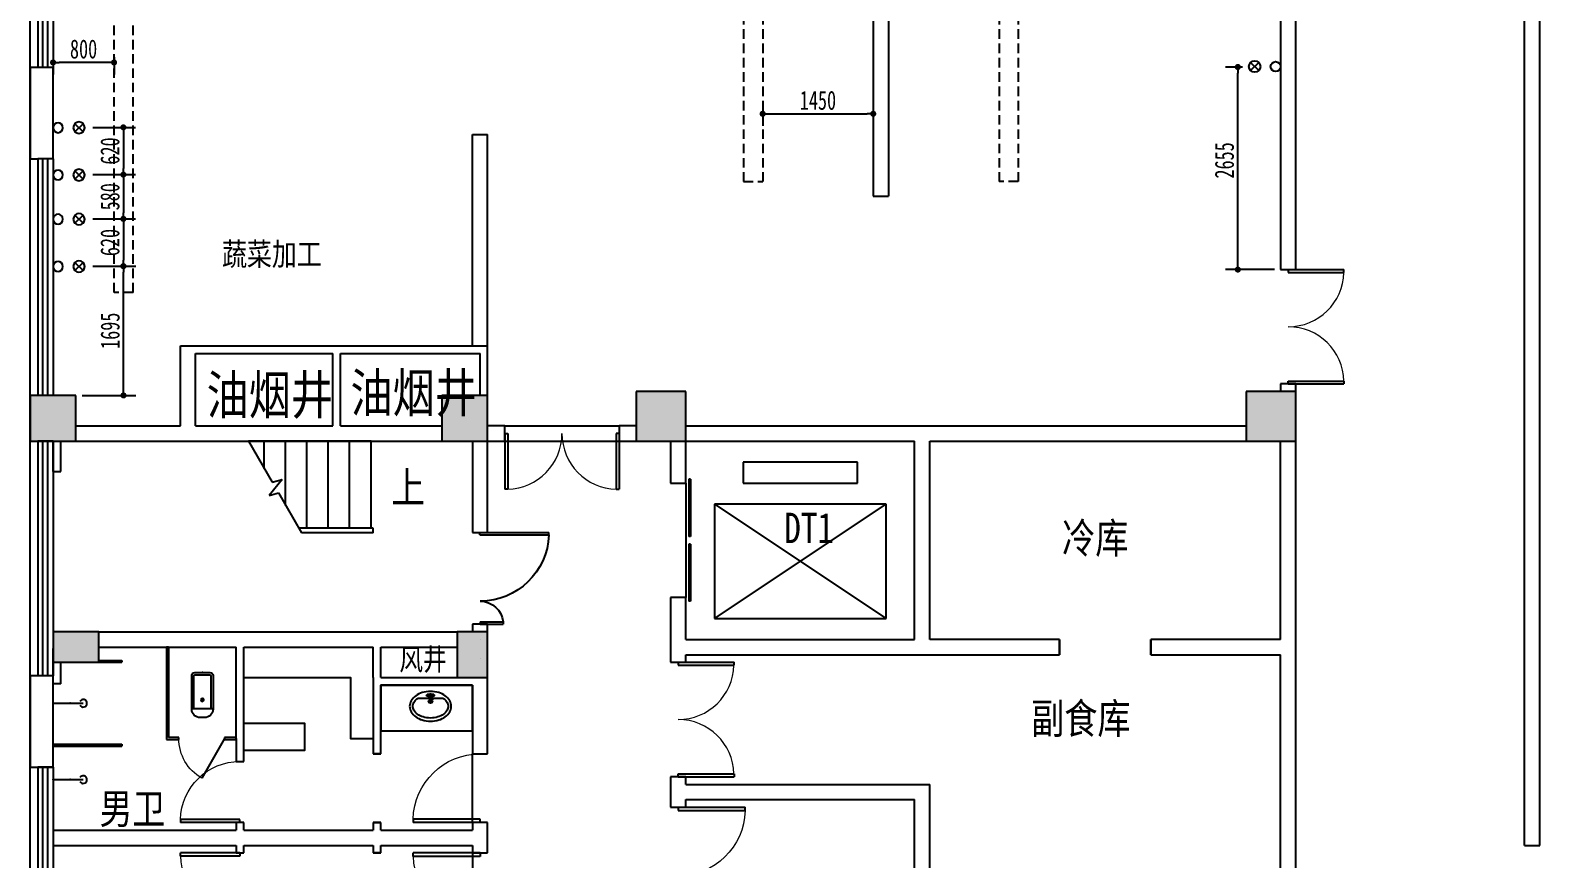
# Model space of a CAD drawing. Header units: inches. Extents: x 871252 to 1312932, y -88801 to 86720.
# Drawn here: x 889490 to 909290, y -59221 to -48356 of the extents above; entities that cross this region are included whole.
import ezdxf

# ---------------------------------------------------------------- set-up
doc = ezdxf.new("R2010")
doc.units = ezdxf.units.IN
doc.header["$MEASUREMENT"] = 0
doc.linetypes.add('DASH', pattern=[0.35, 0.25, -0.1])
doc.linetypes.add('HIDDEN', pattern=[0.375, 0.25, -0.125])
for name, color, linetype in [('COLUMN', 6, 'Continuous'), ('CURTWALL', 4, 'Continuous'), ('DIM_SYMB', 3, 'Continuous'), ('EVTR', 7, 'Continuous'), ('LATRINE', 6, 'Continuous'), ('LVTRY', 6, 'Continuous'), ('PUB_HATCH', 8, 'Continuous'), ('PUB_TEXT', 151, 'Continuous'), ('ROOM_NAME', 7, 'Continuous'), ('STAIR', 6, 'Continuous'), ('WALL', 7, 'Continuous'), ('WINDOW', 3, 'Continuous'), ('供排水', 4, 'Continuous'), ('家具', 42, 'Continuous'), ('电位', 1, 'Continuous')]:
    doc.layers.add(name, color=color, linetype=linetype)
doc.styles.add('_TCH_DIM', font='stylu.ttf')
doc.styles.get("Standard").update_dxf_attribs({"font": '', "width": 0.7, "height": 250})
doc.styles.add('TYDG_02', font='', dxfattribs={"width": 0.8})
doc.styles.add('宋体', font='', dxfattribs={"width": 0.8})
doc.styles.get('Standard').set_extended_font_data('NSimSun')
doc.styles.get('TYDG_02').set_extended_font_data('SimSun')
doc.styles.get('宋体').set_extended_font_data('NSimSun')
doc.dimstyles.new('电路', dxfattribs={"dimscale": 80, "dimtxt": 2.5, "dimasz": 1, "dimexe": 2, "dimexo": 1, "dimtad": 1, "dimdec": 0, "dimtxsty": 'Standard', "dimblk": 'DOT', "dimcen": 1, "dimclrd": 6, "dimclre": 6, "dimclrt": 6, "dimadec": 0, "dimazin": 0, "dimtfac": 1, "dimtdec": 0, "dimtmove": 0, "dimatfit": 3, "dimfxl": 0, "dimarcsym": 0})

# ---------------------------------------------------------------- blocks, each defined once
blk = doc.blocks.new('$DorLib2D$00000002')
for p, q in [((-0.5, 0), (-0.5, 0.4875)), ((-0.475, 0.4875), (-0.5, 0.4875)), ((-0.475, 0), (-0.475, 0.4875)), ((0.475, 0), (0.475, 0.4875)), ((0.475, 0.4875), (0.5, 0.4875)), ((0.5, 0), (0.5, 0.4875)), ((-0.5, 0), (-0.475, 0)), ((0.5, 0), (0.475, 0))]:
    blk.add_line(p, q)
at = {"lineweight": 13}
for centre, start, end in [((-0.4875, 0), 0, 88.53072), ((0.4875, 0), 91.46928, 180)]:
    blk.add_arc(centre, 0.4875, start, end, dxfattribs=at)
blk = doc.blocks.new('$DORLIB2D$00000127')
at = {"color": 0}
for points in [[(-0.533, 0.795), (-0.533, 0.69)], [(-0.033, 0.795), (-0.533, 0.795)], [(-0.033, 0.795), (-0.033, 0.69)], [(0.533, 0.795), (0.033, 0.795)], [(0.033, 0.795), (0.033, 0.69)], [(0.533, 0.795), (0.533, 0.69)], [(-0.033, 0.69), (-0.533, 0.69)], [(0.533, 0.69), (0.033, 0.69)], [(0.5, 0.5), (-0.5, 0.5)]]:
    blk.add_lwpolyline(points, dxfattribs=at)
blk = doc.blocks.new('$DorLib2D$00000225')
at = {"color": 0}
for p, q in [((0.475, -0.001), (0.475, 0.752)), ((0.475, 0.752), (0.5, 0.752)), ((0.5, -0.001), (0.5, 0.752)), ((-0.5, 0), (-0.5, 0.252)), ((-0.475, 0.252), (-0.5, 0.252)), ((-0.475, 0), (-0.475, 0.252)), ((-0.475, 0), (-0.5, 0)), ((0.475, -0.001), (0.5, -0.001))]:
    blk.add_line(p, q, dxfattribs=at)
for centre, radius, start, end in [((0.505, -0.002), 0.755, 92.2493, 179.7238), ((-0.501, 0.003), 0.251, 359.7899, 84.0974)]:
    blk.add_arc(centre, radius, start, end, dxfattribs=at)
blk = doc.blocks.new('$DorLib2D$00000001')
for p, q in [((0.45, 0.975), (0.5, 0.975)), ((0.45, 0), (0.45, 0.975)), ((0.5, 0), (0.5, 0.975)), ((0.5, 0), (0.45, 0))]:
    blk.add_line(p, q)
at = {"lineweight": 13}
blk.add_arc((0.475, 0), 0.975, 91.4693, 180, dxfattribs=at)
blk = doc.blocks.new('$lvtry$00000200')
at = {"color": 0}
for p, q in [((-110, -40, 0), (-110, -470, 0)), ((100, -30, 0), (-100, -30, 0)), ((110, -470, 0), (110, -40, 0))]:
    blk.add_line(p, q, dxfattribs=at)
at = {"color": 0, "elevation": 0}
blk.add_lwpolyline([(100, 0), (-100, 0, 0.414214), (-140, -40), (-140, -480, 0.414214), (-30, -590), (30, -590, 0.414214), (140, -480), (140, -40, 0.414214)], format="xyb", close=True, dxfattribs=at)
blk.add_lwpolyline([(140, -470), (-140, -470)], dxfattribs=at)
at = {"color": 0}
blk.add_circle((0, -359, 0), 20, dxfattribs=at)
for centre, start, end in [((-100, -40, 0), 90, 180), ((100, -40, 0), 0, 90)]:
    blk.add_arc(centre, 10, start, end, dxfattribs=at)
for p in [(0, 0), (0, -359, 0)]:
    blk.add_point(p, dxfattribs=at)
blk = doc.blocks.new('$lvtry$00000195')
at = {"color": 0}
for p, q in [((-165, -91), (-34, -91)), ((-17, -58), (-17, -48)), ((-16, -91), (-11, -91)), ((11, -91), (165, -91)), ((17, -58), (17, -48))]:
    blk.add_line(p, q, dxfattribs=at)
blk.add_lwpolyline([(273, -195, -0.132138), (254, -266, -0.106661), (193, -332, -0.083339), (108, -374, -0.072039), (0, -389, -0.072039), (-108, -374, -0.083339), (-193, -332, -0.106661), (-254, -266, -0.132138), (-273, -195, -0.132138), (-254, -124, -0.106661), (-193, -57, -0.083339), (-108, -16, -0.072039), (0, 0, -0.072039), (108, -16, -0.083339), (193, -57, -0.106661), (254, -124, -0.132138)], format="xyb", close=True, dxfattribs=at)
blk.add_circle((0, -58), 16.7, dxfattribs=at)
for centre, radius, start, end in [((-131, -195), 101, 149.8906, 180), ((-131, -195), 101, 180, 210.1094), ((-68, -231), 174, 128.9257, 149.8906), ((-165, -111), 20, 90, 128.9257), ((-40, -49), 10.1, 106.6096, 258.1648), ((-64, 218), 259, 274.7069, 282.3732), ((-75, -228), 173, 71.36, 79.1873), ((-29, -95), 6.77, 155.344, 308.3224), ((-171, 3), 166, 324.8411, 338.1337), ((-171, 3), 170, 324.8411, 331.3523), ((-29, -95), 3.37, 155.344, 308.3224), ((100, -210), 170, 132.3141, 138.8253), ((100, -210), 166, 125.5327, 138.8253), ((0, -131), 25, 112.516, 67.484), ((-12, -74), 10.6, 201.8924, 261.774), ((0, -48), 16.7, 0, 180), ((-381, -131), 372, 2.3982, 6.7627), ((0, -111), 9.9, 201.7837, 338.2163), ((64, 218), 259, 257.6268, 265.2931), ((381, -131), 372, 170.1008, 177.6018), ((75, -228), 173, 100.8127, 110.4191), ((40, -49), 10.1, 281.8352, 73.3904), ((165, -111), 20, 51.0743, 90), ((165, -111), 20, 51.0743, 90), ((68, -231), 174, 30.1094, 51.0743), ((131, -195), 101, 0, 30.1094), ((131, -195), 101, 329.8906, 0), ((-68, -158), 174, 210.1094, 234.4623), ((-27, -100), 245, 234.4623, 253.5183), ((0, -9), 340, 253.5183, 270), ((0, -9), 340, 270, 286.4817), ((27, -100), 245, 286.4817, 305.5377), ((68, -158), 174, 305.5377, 329.8906)]:
    blk.add_arc(centre, radius, start, end, dxfattribs=at)
for p in [(0, -58), (0, -131)]:
    blk.add_point(p, dxfattribs=at)
blk = doc.blocks.new('$TCHSYS$WIN2D')
for p, q in [((-0.5, 0.5), (0.5, 0.5)), ((-0.5, 0.5), (-0.5, -0.5)), ((0.5, 0.5), (0.5, -0.5)), ((0.5, 0.1667), (-0.5, 0.1667)), ((0.5, -0.1667), (-0.5, -0.1667)), ((-0.5, -0.5), (0.5, -0.5))]:
    blk.add_line(p, q)
blk = doc.blocks.new('$TCHSYS$APDOOR2D')
blk.add_line((0.5, 0), (0, 0.866))
at = {"lineweight": 13}
blk.add_arc((0.5, 0), 1, 120, 180, dxfattribs=at)
blk = doc.blocks.new('$lvtry$00000168')
at = {"color": 0}
blk.add_line((0, 0), (0, -395), dxfattribs=at)
blk.add_arc((0, -395), 50, 121.0332, 58.9668, dxfattribs=at)
for p in [(0, 0), (0, -223)]:
    blk.add_point(p, dxfattribs=at)
blk = doc.blocks.new('A$C4B041D0B')
at = {"layer": '供排水', "color": 14}
for p, q in [((393, 128), (287, 22)), ((287, 128), (393, 22))]:
    blk.add_line(p, q, dxfattribs=at)
at = {"layer": '供排水'}
for centre, radius in [((65, 75), 65.2), ((340, 75), 75)]:
    blk.add_circle(centre, radius, dxfattribs=at)
blk = doc.blocks.new('_DOT')
at = {"color": 0, "linetype": 'ByBlock'}
blk.add_line((-0.5, 0), (-1, 0), dxfattribs=at)
at = {"color": 0, "linetype": 'ByBlock', "const_width": 0.5}
blk.add_lwpolyline([(-0.25, 0, 1), (0.25, 0, 1)], format="xyb", close=True, dxfattribs=at)
blk = doc.blocks.new('*D199')
at = {"layer": 'Defpoints', "color": 0, "transparency": 16777216}
for p in [(890230, -49630), (890230, -50250), (890712, -50250)]:
    blk.add_point(p, dxfattribs=at)
at = {"layer": '电位', "color": 6, "lineweight": -2, "transparency": 16777216}
for p, q in [((890310, -49630), (890872, -49630)), ((890712, -49710), (890712, -50170)), ((890310, -50250), (890872, -50250))]:
    blk.add_line(p, q, dxfattribs=at)
at = {"layer": '电位', "color": 6, "lineweight": -2, "transparency": 16777216, "xscale": 80, "yscale": 80, "zscale": 80}
for p, rotation in [((890712, -49630), 90), ((890712, -50250), 270)]:
    blk.add_blockref('_DOT', p, dxfattribs=dict(at, rotation=rotation))
at = {"layer": '电位', "color": 6, "transparency": 16777216, "insert": (890537, -49940), "char_height": 250, "attachment_point": 5, "rotation": 90}
blk.add_mtext('620', dxfattribs=at)
blk = doc.blocks.new('*D200')
at = {"layer": 'Defpoints', "color": 0, "transparency": 16777216}
for p in [(890230, -50250), (890230, -50830), (890712, -50830)]:
    blk.add_point(p, dxfattribs=at)
at = {"layer": '电位', "color": 6, "lineweight": -2, "transparency": 16777216}
for p, q in [((890310, -50250), (890872, -50250)), ((890712, -50330), (890712, -50750)), ((890310, -50830), (890872, -50830))]:
    blk.add_line(p, q, dxfattribs=at)
at = {"layer": '电位', "color": 6, "lineweight": -2, "transparency": 16777216, "xscale": 80, "yscale": 80, "zscale": 80}
for p, rotation in [((890712, -50250), 90), ((890712, -50830), 270)]:
    blk.add_blockref('_DOT', p, dxfattribs=dict(at, rotation=rotation))
at = {"layer": '电位', "color": 6, "transparency": 16777216, "insert": (890537, -50540), "char_height": 250, "attachment_point": 5, "rotation": 90}
blk.add_mtext('580', dxfattribs=at)
blk = doc.blocks.new('*D201')
at = {"layer": 'Defpoints', "color": 0, "transparency": 16777216}
for p in [(890230, -50830), (890230, -51450), (890712, -51450)]:
    blk.add_point(p, dxfattribs=at)
at = {"layer": '电位', "color": 6, "lineweight": -2, "transparency": 16777216}
for p, q in [((890310, -50830), (890872, -50830)), ((890712, -50910), (890712, -51370)), ((890310, -51450), (890872, -51450))]:
    blk.add_line(p, q, dxfattribs=at)
at = {"layer": '电位', "color": 6, "lineweight": -2, "transparency": 16777216, "xscale": 80, "yscale": 80, "zscale": 80}
for p, rotation in [((890712, -50830), 90), ((890712, -51450), 270)]:
    blk.add_blockref('_DOT', p, dxfattribs=dict(at, rotation=rotation))
at = {"layer": '电位', "color": 6, "transparency": 16777216, "insert": (890537, -51140), "char_height": 250, "attachment_point": 5, "rotation": 90}
blk.add_mtext('620', dxfattribs=at)
blk = doc.blocks.new('*D209')
at = {"layer": 'Defpoints', "color": 0, "transparency": 16777216}
for p in [(905329, -48839), (905470, -48839), (905890, -51495)]:
    blk.add_point(p, dxfattribs=at)
at = {"layer": '电位', "color": 6, "lineweight": -2, "transparency": 16777216}
for p, q in [((905390, -48839), (905169, -48839)), ((905329, -51415), (905329, -48919)), ((905809, -51495), (905169, -51495))]:
    blk.add_line(p, q, dxfattribs=at)
at = {"layer": '电位', "color": 6, "lineweight": -2, "transparency": 16777216, "xscale": 80, "yscale": 80, "zscale": 80}
for p, rotation in [((905329, -48839), 90), ((905329, -51495), 270)]:
    blk.add_blockref('_DOT', p, dxfattribs=dict(at, rotation=rotation))
at = {"layer": '电位', "color": 6, "transparency": 16777216, "insert": (905154, -50063), "char_height": 250, "attachment_point": 5, "rotation": 90}
blk.add_mtext('2655', dxfattribs=at)
blk = doc.blocks.new('*D410')
at = {"layer": 'Defpoints', "color": 0, "transparency": 16777216}
for p in [(899097, -49324), (900547, -49324), (900547, -49452)]:
    blk.add_point(p, dxfattribs=at)
at = {"layer": '电位', "color": 6, "lineweight": -2, "transparency": 16777216}
for p, q in [((899097, -49404), (899097, -49612)), ((899177, -49452), (900467, -49452)), ((900547, -49404), (900547, -49612))]:
    blk.add_line(p, q, dxfattribs=at)
at = {"layer": '电位', "color": 6, "lineweight": -2, "transparency": 16777216, "xscale": 80, "yscale": 80, "zscale": 80, "rotation": 180}
blk.add_blockref('_DOT', (899097, -49452), dxfattribs=at)
at = {"layer": '电位', "color": 6, "lineweight": -2, "transparency": 16777216, "xscale": 80, "yscale": 80, "zscale": 80}
blk.add_blockref('_DOT', (900547, -49452), dxfattribs=at)
at = {"layer": '电位', "color": 6, "transparency": 16777216, "insert": (899822, -49277), "char_height": 250, "attachment_point": 5}
blk.add_mtext('1450', dxfattribs=at)
blk = doc.blocks.new('*D411')
at = {"layer": 'Defpoints', "color": 0, "transparency": 16777216}
for p in [(890230, -51450), (890714, -51450), (890090, -53145)]:
    blk.add_point(p, dxfattribs=at)
at = {"layer": '电位', "color": 6, "lineweight": -2, "transparency": 16777216}
for p, q in [((890310, -51450), (890874, -51450)), ((890714, -53065), (890714, -51530)), ((890170, -53145), (890874, -53145))]:
    blk.add_line(p, q, dxfattribs=at)
at = {"layer": '电位', "color": 6, "lineweight": -2, "transparency": 16777216, "xscale": 80, "yscale": 80, "zscale": 80}
for p, rotation in [((890714, -51450), 90), ((890714, -53145), 270)]:
    blk.add_blockref('_DOT', p, dxfattribs=dict(at, rotation=rotation))
at = {"layer": '电位', "color": 6, "transparency": 16777216, "insert": (890539, -52297), "char_height": 250, "attachment_point": 5, "rotation": 90}
blk.add_mtext('1695', dxfattribs=at)
blk = doc.blocks.new('*D412')
at = {"layer": 'Defpoints', "color": 0, "transparency": 16777216}
for p in [(889790, -48629), (890590, -48629), (889790, -48779)]:
    blk.add_point(p, dxfattribs=at)
at = {"layer": '电位', "color": 6, "lineweight": -2, "transparency": 16777216}
for p, q in [((889790, -48709), (889790, -48939)), ((890510, -48779), (889870, -48779)), ((890590, -48709), (890590, -48939))]:
    blk.add_line(p, q, dxfattribs=at)
at = {"layer": '电位', "color": 6, "lineweight": -2, "transparency": 16777216, "xscale": 80, "yscale": 80, "zscale": 80, "rotation": 180}
blk.add_blockref('_DOT', (889790, -48779), dxfattribs=at)
at = {"layer": '电位', "color": 6, "lineweight": -2, "transparency": 16777216, "xscale": 80, "yscale": 80, "zscale": 80}
blk.add_blockref('_DOT', (890590, -48779), dxfattribs=at)
at = {"layer": '电位', "color": 6, "transparency": 16777216, "insert": (890190, -48604), "char_height": 250, "attachment_point": 5}
blk.add_mtext('800', dxfattribs=at)

msp = doc.modelspace()

# ---------------------------------------------------------------- hatches: boundary and pattern name
at = {"layer": 'PUB_HATCH'}
for points in [[(890089.9, -53744.6), (890089.9, -53144.6), (889489.9, -53144.6), (889489.9, -53744.6)], [(895489.8, -53744.6), (895489.8, -53144.6), (894889.8, -53144.6), (894889.8, -53744.6)], [(898089.9, -53744.6), (898089.9, -53094.6), (897439.9, -53094.6), (897439.9, -53744.6)], [(906089.9, -53744.6), (906089.9, -53094.6), (905439.9, -53094.6), (905439.9, -53744.6)], [(890389.9, -56644.6), (890389.9, -56244.6), (889789.9, -56244.6), (889789.9, -56644.6)], [(895489.9, -56844.6), (895489.9, -56244.6), (895089.9, -56244.6), (895089.9, -56844.6)]]:
    msp.add_hatch(color=256, dxfattribs=at).paths.add_polyline_path(points)

# ---------------------------------------------------------------- linework, layer by layer
msp.add_lwpolyline([(889489.9, -61094.6), (889489.9, -37144.6)])
at = {"layer": 'COLUMN'}
for p, q in [((889589.9, -48844.6), (889489.9, -48844.6)), ((889489.9, -48844.6), (889489.9, -50044.6)), ((889789.9, -50044.6), (889789.9, -48844.6)), ((889489.9, -50044.6), (889589.9, -50044.6)), ((890089.9, -53144.6), (889489.9, -53144.6)), ((889489.9, -53144.6), (889489.9, -53744.6)), ((890089.9, -53744.6), (890089.9, -53144.6)), ((895489.8, -53144.6), (894889.8, -53144.6)), ((894889.8, -53144.6), (894889.8, -53744.6)), ((895489.8, -53744.6), (895489.8, -53144.6)), ((898089.9, -53094.6), (897439.9, -53094.6)), ((897439.9, -53094.6), (897439.9, -53744.6)), ((898089.9, -53744.6), (898089.9, -53094.6)), ((906089.9, -53094.6), (905439.9, -53094.6)), ((905439.9, -53094.6), (905439.9, -53744.6)), ((906089.9, -53744.6), (906089.9, -53094.6)), ((889489.9, -53744.6), (890089.9, -53744.6)), ((894889.8, -53744.6), (895489.8, -53744.6)), ((897439.9, -53744.6), (898089.9, -53744.6)), ((905439.9, -53744.6), (906089.9, -53744.6)), ((890389.9, -56244.6), (889789.9, -56244.6)), ((889789.9, -56244.6), (889789.9, -56644.6)), ((890389.9, -56644.6), (890389.9, -56244.6)), ((895489.9, -56244.6), (895089.9, -56244.6)), ((895089.9, -56244.6), (895089.9, -56844.6)), ((895489.9, -56844.6), (895489.9, -56244.6)), ((889789.9, -56819.6), (889489.9, -56819.6)), ((889489.9, -56819.6), (889489.9, -58019.6)), ((889789.9, -56644.6), (890389.9, -56644.6)), ((889789.9, -58019.6), (889789.9, -56819.6)), ((895089.9, -56844.6), (895489.9, -56844.6)), ((889489.9, -58019.6), (889789.9, -58019.6))]:
    msp.add_line(p, q, dxfattribs=at)
at = {"layer": 'CURTWALL'}
for p, q in [((909289.9, -59044.6), (909289.9, -33744.6)), ((909089.9, -59044.6), (909089.9, -33944.6))]:
    msp.add_line(p, q, dxfattribs=at)
msp.add_lwpolyline([(909089.9, -59044.6), (909289.9, -59044.6)], dxfattribs=at)
at = {"layer": 'DIM_SYMB'}
msp.add_lwpolyline([(894099.9, -54344.6, 0, 0, 0), (893199.9, -54344.6, 96, 0, 0), (892839.9, -54344.6, 0, 0, 0)], format="xyseb", dxfattribs=at)
at = {"layer": 'EVTR'}
for p, q in [((898839.9, -54019.6), (898839.9, -54294.6)), ((900339.9, -54019.6), (898839.9, -54019.6)), ((900339.9, -54294.6), (900339.9, -54019.6)), ((898839.9, -54294.6), (900339.9, -54294.6)), ((898464.9, -54569.6), (898464.9, -56069.6)), ((900714.9, -54569.6), (898464.9, -54569.6)), ((898464.9, -54569.6), (900714.9, -56069.6)), ((898464.9, -56069.6), (900714.9, -54569.6)), ((900714.9, -56069.6), (900714.9, -54569.6)), ((898464.9, -56069.6), (900714.9, -56069.6))]:
    msp.add_line(p, q, dxfattribs=at)
at = {"layer": 'LATRINE'}
for p, q in [((890389.9, -56619.6), (890689.9, -56619.6)), ((890689.9, -56619.6), (890689.9, -56644.6)), ((891277.4, -56444.6), (891277.4, -57657.1)), ((891302.4, -56444.6), (891277.4, -56444.6)), ((891302.4, -56444.6), (891302.4, -57632.1)), ((890389.9, -56644.6), (890689.9, -56644.6)), ((889789.9, -57719.6), (890689.9, -57719.6)), ((889789.9, -57744.6), (890689.9, -57744.6)), ((890689.9, -57719.6), (890689.9, -57744.6)), ((891277.4, -57657.1), (891439.9, -57657.1)), ((891439.9, -57632.1), (891302.4, -57632.1)), ((891439.9, -57657.1), (891439.9, -57632.1)), ((892189.9, -57632.1), (892039.9, -57632.1)), ((892039.9, -57632.1), (892039.9, -57657.1)), ((892039.9, -57657.1), (892189.9, -57657.1))]:
    msp.add_line(p, q, dxfattribs=at)
at = {"layer": 'LVTRY'}
msp.add_lwpolyline([(895289.9, -56944.6), (894089.9, -56944.6), (894089.9, -57544.6), (895289.9, -57544.6)], close=True, dxfattribs=at)
at = {"layer": 'STAIR'}
for p, q in [((893959.9, -53744.6), (892353.4, -53744.6)), ((892353.4, -53744.6), (892664.9, -54284.1)), ((892559.9, -54102.1), (892559.9, -53744.6)), ((892839.9, -54587.1), (892839.9, -53744.6)), ((893119.9, -54884.6), (893119.9, -53744.6)), ((893399.9, -54884.6), (893399.9, -53744.6)), ((893679.9, -54884.6), (893679.9, -53744.6)), ((893959.9, -54884.6), (893959.9, -53744.6)), ((892795.3, -54249.2), (892622.4, -54455.2)), ((892664.9, -54284.1), (892795.3, -54249.2)), ((892622.4, -54455.2), (892744.8, -54422.4)), ((892744.8, -54422.4), (893046.3, -54944.6)), ((893989.9, -54884.6), (893011.6, -54884.6)), ((893959.9, -54944.6), (893046.3, -54944.6)), ((893989.9, -54944.6), (893046.3, -54944.6)), ((893989.9, -54944.6), (893989.9, -54884.6))]:
    msp.add_line(p, q, dxfattribs=at)
at = {"layer": 'WALL'}
for p, q in [((900547.3, -40384.9), (900547.3, -50532.9)), ((900747.3, -40384.9), (900747.3, -50532.9)), ((905889.9, -45769.2), (905889.9, -51494.6)), ((906089.9, -51494.6), (906089.9, -45769.2)), ((895289.8, -52494.6), (895289.8, -49725)), ((895289.8, -49725), (895489.8, -49725)), ((895489.8, -52494.6), (895489.8, -49725)), ((900547.3, -50532.9), (900747.3, -50532.9)), ((905889.9, -51494.6), (906089.9, -51494.6)), ((891459.9, -52494.6), (893509.9, -52494.6)), ((891459.9, -53544.6), (891459.9, -52494.6)), ((891659.9, -52594.6), (893459.9, -52594.6)), ((891659.9, -53544.6), (891659.9, -52594.6)), ((893459.9, -53544.6), (893459.9, -52594.6)), ((893509.9, -52494.6), (895489.8, -52494.6)), ((893559.9, -53544.6), (893559.9, -52594.6)), ((893559.9, -52594.6), (895389.8, -52594.6)), ((895389.8, -53144.6), (895389.8, -52594.6)), ((895489.8, -53144.6), (895489.8, -52494.6)), ((906089.9, -52994.6), (905889.9, -52994.6)), ((905889.9, -52994.6), (905889.9, -53094.6)), ((906089.9, -53094.6), (906089.9, -52994.6)), ((890089.9, -53544.6), (891459.9, -53544.6)), ((891659.9, -53544.6), (893459.9, -53544.6)), ((893559.9, -53544.6), (894889.8, -53544.6)), ((895714.9, -53544.6), (895489.8, -53544.6)), ((895714.9, -53744.6), (895714.9, -53544.6)), ((897439.9, -53544.6), (897214.9, -53544.6)), ((897214.9, -53544.6), (897214.9, -53744.6)), ((898089.9, -53544.6), (901189.9, -53544.6)), ((901189.9, -53544.6), (905439.9, -53544.6)), ((889789.9, -54144.3), (889789.9, -53744.6)), ((889889.9, -54144.3), (889889.9, -53744.6)), ((890089.9, -53744.6), (891559.9, -53744.6)), ((891559.9, -53744.6), (893509.9, -53744.6)), ((893509.9, -53744.6), (894889.8, -53744.6)), ((895289.9, -53744.6), (895289.9, -54944)), ((895489.9, -54944), (895489.9, -53744.6)), ((895489.9, -53744.6), (895714.9, -53744.6)), ((897214.9, -53744.6), (897439.9, -53744.6)), ((897889.9, -53744.6), (897889.9, -54294.6)), ((898089.9, -54294.6), (898089.9, -53744.6)), ((898089.9, -53744.6), (901089.9, -53744.6)), ((901089.9, -56344.6), (901089.9, -53744.6)), ((901289.9, -56344.6), (901289.9, -53744.6)), ((901289.9, -53744.6), (905439.9, -53744.6)), ((905889.9, -56344.6), (905889.9, -53744.6)), ((906089.9, -56444.6), (906089.9, -53744.6)), ((889789.9, -54144.3), (889889.9, -54144.3)), ((897889.9, -54294.6), (898089.9, -54294.6)), ((895289.9, -54944), (895489.9, -54944)), ((898089.9, -55794.6), (897889.9, -55794.6)), ((897889.9, -55794.6), (897889.9, -56444.6)), ((898089.9, -56344.6), (898089.9, -55794.6)), ((895489.9, -56144), (895289.9, -56144)), ((895289.9, -56144), (895289.9, -56244.6)), ((895489.9, -56244.6), (895489.9, -56144)), ((890389.9, -56244.6), (892189.9, -56244.6)), ((892189.9, -56244.6), (893989.9, -56244.6)), ((893989.9, -56244.6), (895089.9, -56244.6)), ((895389.9, -56344.6), (895389.9, -56344.6)), ((898089.9, -56344.6), (901089.9, -56344.6)), ((902989.9, -56344.6), (901289.9, -56344.6)), ((902989.9, -56544.6), (902989.9, -56344.6)), ((905889.9, -56344.6), (904189.9, -56344.6)), ((904189.9, -56344.6), (904189.9, -56544.6)), ((889789.9, -56819.6), (889789.9, -56464.2)), ((890389.9, -56444.6), (892189.9, -56444.6)), ((892189.9, -57644.6), (892189.9, -56444.6)), ((892289.9, -57644.6), (892289.9, -56444.6)), ((892289.9, -56444.6), (893989.9, -56444.6)), ((893989.9, -56844.6), (893989.9, -56444.6)), ((894089.9, -56444.6), (895089.9, -56444.6)), ((894089.9, -56844.6), (894089.9, -56444.6)), ((895389.9, -56594.6), (895389.9, -56594.6)), ((897889.9, -56444.6), (897889.9, -56644.6)), ((898089.9, -56544.6), (901189.9, -56544.6)), ((898089.9, -56644.6), (898089.9, -56544.6)), ((901189.9, -56544.6), (902989.9, -56544.6)), ((904189.9, -56544.6), (905889.9, -56544.6)), ((905889.9, -60644.6), (905889.9, -56544.6)), ((906089.9, -60544.6), (906089.9, -56444.6)), ((889889.9, -56928.2), (889889.9, -56644.6)), ((897889.9, -56644.6), (898089.9, -56644.6)), ((889889.9, -56928.2), (889789.9, -56928.2)), ((893989.9, -56844.6), (893989.9, -57844.6)), ((894089.9, -56844.6), (895089.9, -56844.6)), ((894089.9, -57844.6), (894089.9, -56944.6)), ((894089.9, -56944.6), (895289.9, -56944.6)), ((895289.9, -56944.6), (895289.9, -57844.6)), ((895389.9, -56844.6), (895389.9, -56844.6)), ((895489.9, -57844.6), (895489.9, -56844.6)), ((892189.9, -57644.6), (892189.9, -57944.6)), ((892289.9, -57944.6), (892289.9, -57644.6)), ((892189.9, -57944.6), (892289.9, -57944.6)), ((893989.9, -57844.6), (894089.9, -57844.6)), ((895289.9, -57844.6), (895489.9, -57844.6)), ((898089.9, -58144.6), (897889.9, -58144.6)), ((897889.9, -58144.6), (897889.9, -58344.6)), ((898089.9, -58244.6), (898089.9, -58144.6)), ((897889.9, -58344.6), (897889.9, -58544.6)), ((898089.9, -58244.6), (901289.9, -58244.6)), ((901289.9, -61544.6), (901289.9, -58244.6)), ((897889.9, -58544.6), (898089.9, -58544.6)), ((898089.9, -58544.6), (898089.9, -58444.6)), ((898089.9, -58444.6), (901089.9, -58444.6)), ((901089.9, -61544.6), (901089.9, -58444.6)), ((892289.9, -58744.6), (892189.9, -58744.6)), ((892189.9, -58744.6), (892189.9, -58844.6)), ((892289.9, -58844.6), (892289.9, -58744.6)), ((894089.9, -58744.6), (893989.9, -58744.6)), ((893989.9, -58744.6), (893989.9, -58844.6)), ((894089.9, -58844.6), (894089.9, -58744.6)), ((895489.9, -58744.6), (895289.9, -58744.6)), ((895289.9, -58744.6), (895289.9, -58844.6)), ((895489.9, -58944.6), (895489.9, -58744.6)), ((889789.9, -58844.6), (892189.9, -58844.6)), ((889789.9, -58844.6), (889789.9, -59044.6)), ((892289.9, -58844.6), (893989.9, -58844.6)), ((894089.9, -58844.6), (895289.9, -58844.6)), ((895489.9, -59144.6), (895489.9, -58944.6)), ((889789.9, -59044.6), (892189.9, -59044.6)), ((892189.9, -59044.6), (892189.9, -59144.6)), ((892189.9, -59144.6), (892289.9, -59144.6)), ((892289.9, -59044.6), (893989.9, -59044.6)), ((892289.9, -59144.6), (892289.9, -59044.6)), ((893989.9, -59044.6), (893989.9, -59144.6)), ((893989.9, -59144.6), (894089.9, -59144.6)), ((894089.9, -59044.6), (895289.9, -59044.6)), ((894089.9, -59144.6), (894089.9, -59044.6)), ((895289.9, -59044.6), (895289.9, -59144.6)), ((895289.9, -59144.6), (895489.9, -59144.6))]:
    msp.add_line(p, q, dxfattribs=at)
at = {"layer": 'WINDOW'}
for p, q in [((895714.9, -53544.6), (897214.9, -53544.6)), ((895289.9, -58744.6), (895289.9, -57844.6)), ((895289.9, -59144.6), (895289.9, -60044.6))]:
    msp.add_line(p, q, dxfattribs=at)
at = {"layer": 'WINDOW', "linetype": 'DASH'}
for p, q in [((902989.9, -56344.6), (902989.9, -56544.6)), ((904189.9, -56544.6), (904189.9, -56344.6)), ((894089.9, -57844.6), (893989.9, -57844.6)), ((893989.9, -58744.6), (894089.9, -58744.6)), ((894089.9, -59144.6), (893989.9, -59144.6))]:
    msp.add_line(p, q, dxfattribs=at)
at = {"layer": 'WINDOW'}
msp.add_lwpolyline([(895489.8, -53744.6), (897439.9, -53744.6)], dxfattribs=at)
at = {"layer": '供排水', "linetype": 'HIDDEN', "ltscale": 500}
for p, q in [((890589.9, -51794.7), (890589.9, -38344.6)), ((890839.9, -51794.7), (890839.9, -38594.6)), ((898847.3, -38594.6), (898847.3, -50341.3)), ((899097.3, -38594.6), (899097.3, -50341.3)), ((902197.3, -38594.6), (902197.3, -50341.3)), ((902447.3, -38594.6), (902447.3, -50341.3)), ((898847.3, -50341.3), (899097.3, -50341.3)), ((902447.3, -50341.3), (902197.3, -50341.3)), ((890839.9, -51794.7), (890589.9, -51794.7))]:
    msp.add_line(p, q, dxfattribs=at)
at = {"layer": '家具'}
for points in [[(892289.9, -56844.6), (893689.9, -56844.6), (893689.9, -57644.6), (893989.9, -57644.6)], [(892289.9, -57794.6), (893089.9, -57794.6), (893089.9, -57444.6), (892289.9, -57444.6)]]:
    msp.add_lwpolyline(points, dxfattribs=at)

# ---------------------------------------------------------------- block references
at = {"layer": 'LATRINE', "xscale": -600, "yscale": 600, "zscale": 25, "rotation": 180.0000000014674}
msp.add_blockref('$TCHSYS$APDOOR2D', (891739.9, -57644.6), dxfattribs=at)
at = {"layer": 'LVTRY', "yscale": -1, "rotation": 180}
for name, p in [('$lvtry$00000200', (891747.8, -56778.6, 0)), ('$lvtry$00000200', (891747.8, -56778.6, 0)), ('$lvtry$00000195', (894739.9, -57026.3))]:
    msp.add_blockref(name, p, dxfattribs=at)
at = {"layer": 'LVTRY', "rotation": 90}
for p in [(889789.9, -57182.1), (889789.9, -58182.1)]:
    msp.add_blockref('$lvtry$00000168', p, dxfattribs=at)
at = {"layer": 'WINDOW'}
for name, p, xscale, yscale, zscale, rotation in [('$TCHSYS$WIN2D', (889689.9, -47294.6), -3100, -200, -3100, 90), ('$TCHSYS$WIN2D', (889689.9, -51594.6), -3100, -200, -3100, 90), ('$DorLib2D$00000002', (905989.9, -52244.6), -1500, -1500, -1500, 90), ('$TCHSYS$WIN2D', (889689.9, -55282.1), -3075, -200, -3075, 90), ('$DORLIB2D$00000127', (897989.9, -55044.6), 1500, -200, 1500, 90), ('$DorLib2D$00000225', (895389.9, -55544), 1200, -1200, 1200, 90), ('$DorLib2D$00000001', (892239.9, -58344.6), -800, 800, -800, 90), ('$DorLib2D$00000001', (895389.9, -58294.6), -900, 900, -900, 90), ('$TCHSYS$WIN2D', (889689.9, -59557.1), -3075, -200, -3075, 90), ('$DorLib2D$00000001', (897989.9, -58994.6), 900, -900, 900, 90), ('$DorLib2D$00000001', (892239.9, -59544.6), 800, 800, 800, 90), ('$DorLib2D$00000001', (895389.9, -59594.6), -900, -900, -900, 270)]:
    msp.add_blockref(name, p, dxfattribs=dict(at, xscale=xscale, yscale=yscale, zscale=zscale, rotation=rotation))
at = {"layer": 'WINDOW', "xscale": -1500, "yscale": -1500, "zscale": -1500}
msp.add_blockref('$DorLib2D$00000002', (896464.9, -53644.6), dxfattribs=at)
at = {"layer": 'WINDOW', "linetype": 'DASH', "xscale": -1500, "yscale": -1500, "zscale": -1500, "rotation": 90}
msp.add_blockref('$DorLib2D$00000002', (897989.9, -57394.6), dxfattribs=at)
at = {"layer": '供排水', "rotation": 180}
msp.add_blockref('A$C4B041D0B', (905889.9, -48758.2), dxfattribs=at)
at = {"layer": '供排水', "xscale": -1, "rotation": 180}
for p in [(889789.9, -49559.6), (889789.9, -50179.6), (889789.9, -50759.6), (889789.9, -51379.6)]:
    msp.add_blockref('A$C4B041D0B', p, dxfattribs=at)

# ---------------------------------------------------------------- texts
at = {"layer": 'PUB_TEXT', "style": '_TCH_DIM', "width": 0.8}
for s, height, p in [('油烟井', 506.38, (891803.9, -53390.3)), ('油烟井', 506.38, (893690.3, -53363.3)), ('上', 405.1, (894225.9, -54554.6))]:
    msp.add_text(s, height=height, dxfattribs=at).set_placement(p)
at = {"layer": 'PUB_TEXT', "width": 0.8}
for s, height, p in [('DT1', 398.73, (899381.3, -55081.5)), ('冷库', 398.73, (903024, -55214.6)), ('副食库', 398.73, (902617.4, -57580)), ('男卫', 394.94, (890400.2, -58761.9))]:
    msp.add_text(s, height=height, dxfattribs=at).set_placement(p)
at = {"layer": 'ROOM_NAME', "width": 0.8}
for s, height, style, p in [('蔬菜加工', 300, '宋体', (892004.7, -51442.2)), ('风井', 284.81, 'TYDG_02', (894331.2, -56748.3))]:
    msp.add_text(s, height=height, dxfattribs=dict(at, style=style)).set_placement(p)

# ---------------------------------------------------------------- dimensions: what is measured, and where the dimension line sits
at = {"layer": '电位', "color": 1}
for base, p1, p2, picture, middle in [((889789.9, -48778.7), (890589.9, -48629), (889789.9, -48629), '*D412', (890189.9, -48603.7)), ((900547.3, -49451.6), (899097.3, -49324.3), (900547.3, -49324.3), '*D410', (899822.3, -49276.6))]:
    dim = msp.add_linear_dim(base=base, p1=p1, p2=p2, dimstyle='电路', dxfattribs=at)
    dim.commit()
    dim.dimension.update_dxf_attribs({"geometry": picture, "text_midpoint": middle})
dim = msp.add_linear_dim(base=(905329, -48839.5), p1=(905889.9, -51494.6), p2=(905470.3, -48839.5), angle=90, dimstyle='电路', override={"dimfxl": 6, "dimfxlon": 1}, dxfattribs=at)
dim.commit()
dim.dimension.update_dxf_attribs({"geometry": '*D209', "text_midpoint": (905329, -50062.8), "dimtype": 160})
for base, p1, p2, picture, middle in [((890711.7, -50249.6), (890229.9, -49629.6), (890229.9, -50249.6), '*D199', (890536.7, -49939.6)), ((890711.7, -50829.6), (890229.9, -50249.6), (890229.9, -50829.6), '*D200', (890536.7, -50539.6)), ((890711.7, -51449.6), (890229.9, -50829.6), (890229.9, -51449.6), '*D201', (890536.7, -51139.6))]:
    dim = msp.add_linear_dim(base=base, p1=p1, p2=p2, angle=90, dimstyle='电路', override={"dimtmove": 1, "dimfxl": 6, "dimfxlon": 1}, dxfattribs=at)
    dim.commit()
    dim.dimension.update_dxf_attribs({"geometry": picture, "text_midpoint": middle})
dim = msp.add_linear_dim(base=(890714.3, -51449.6), p1=(890089.9, -53144.6), p2=(890229.9, -51449.6), angle=90, dimstyle='电路', dxfattribs=at)
dim.commit()
dim.dimension.update_dxf_attribs({"geometry": '*D411', "text_midpoint": (890539.3, -52297.1)})

doc.saveas('drawing.dxf')
